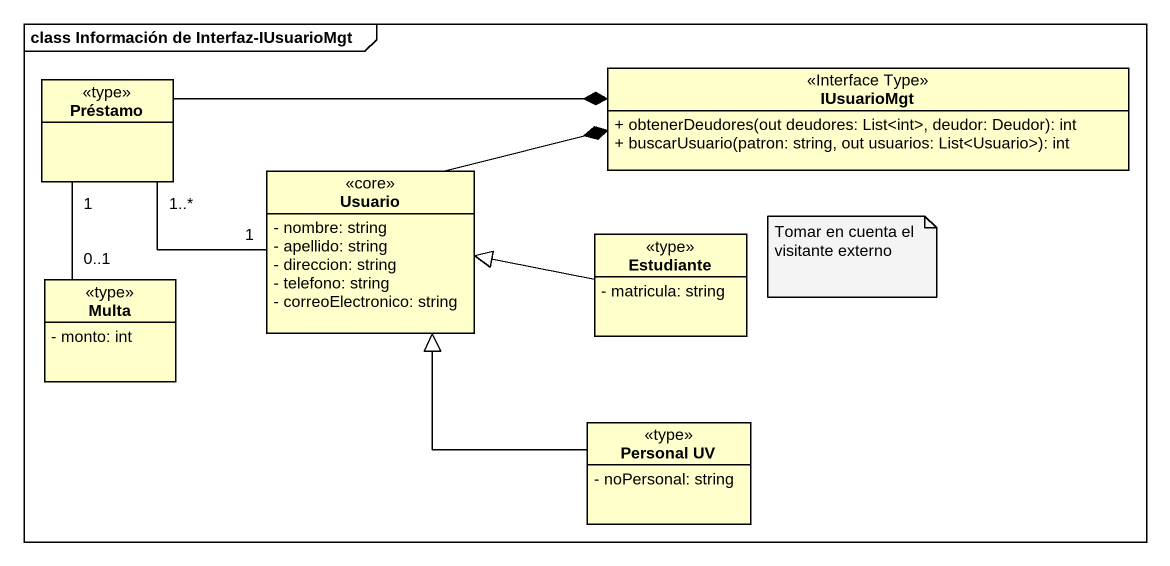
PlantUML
@startuml
mainframe class Información de Interfaz-IUsuarioMgt
hide circle
hide empty members
skinparam classAttributeIconSize 0
class Préstamo <<type>>
class IUsuarioMgt <<Interface Type>> {
  + obtenerDeudores(out deudores: List<int>, deudor: Deudor): int
  + buscarUsuario(patron: string, out usuarios: List<Usuario>): int
}
class Usuario <<core>> {
  - nombre: string
  - apellido: string
  - direccion: string
  - telefono: string
  - correoElectronico: string
}
class Multa <<type>> {
  - monto: int
}
class Estudiante <<type>> {
  - matricula: string
}
class "Personal UV" as Personal_UV <<type>> {
  - noPersonal: string
}
Préstamo -right-* IUsuarioMgt
Préstamo "1..*" -right- "1" Usuario
Préstamo "1" -- "0..1" Multa
Usuario -right-* IUsuarioMgt
Estudiante -left-|> Usuario
Personal_UV -up-|> Usuario
note as N1
  Tomar en cuenta el visitante externo
end note
@enduml
